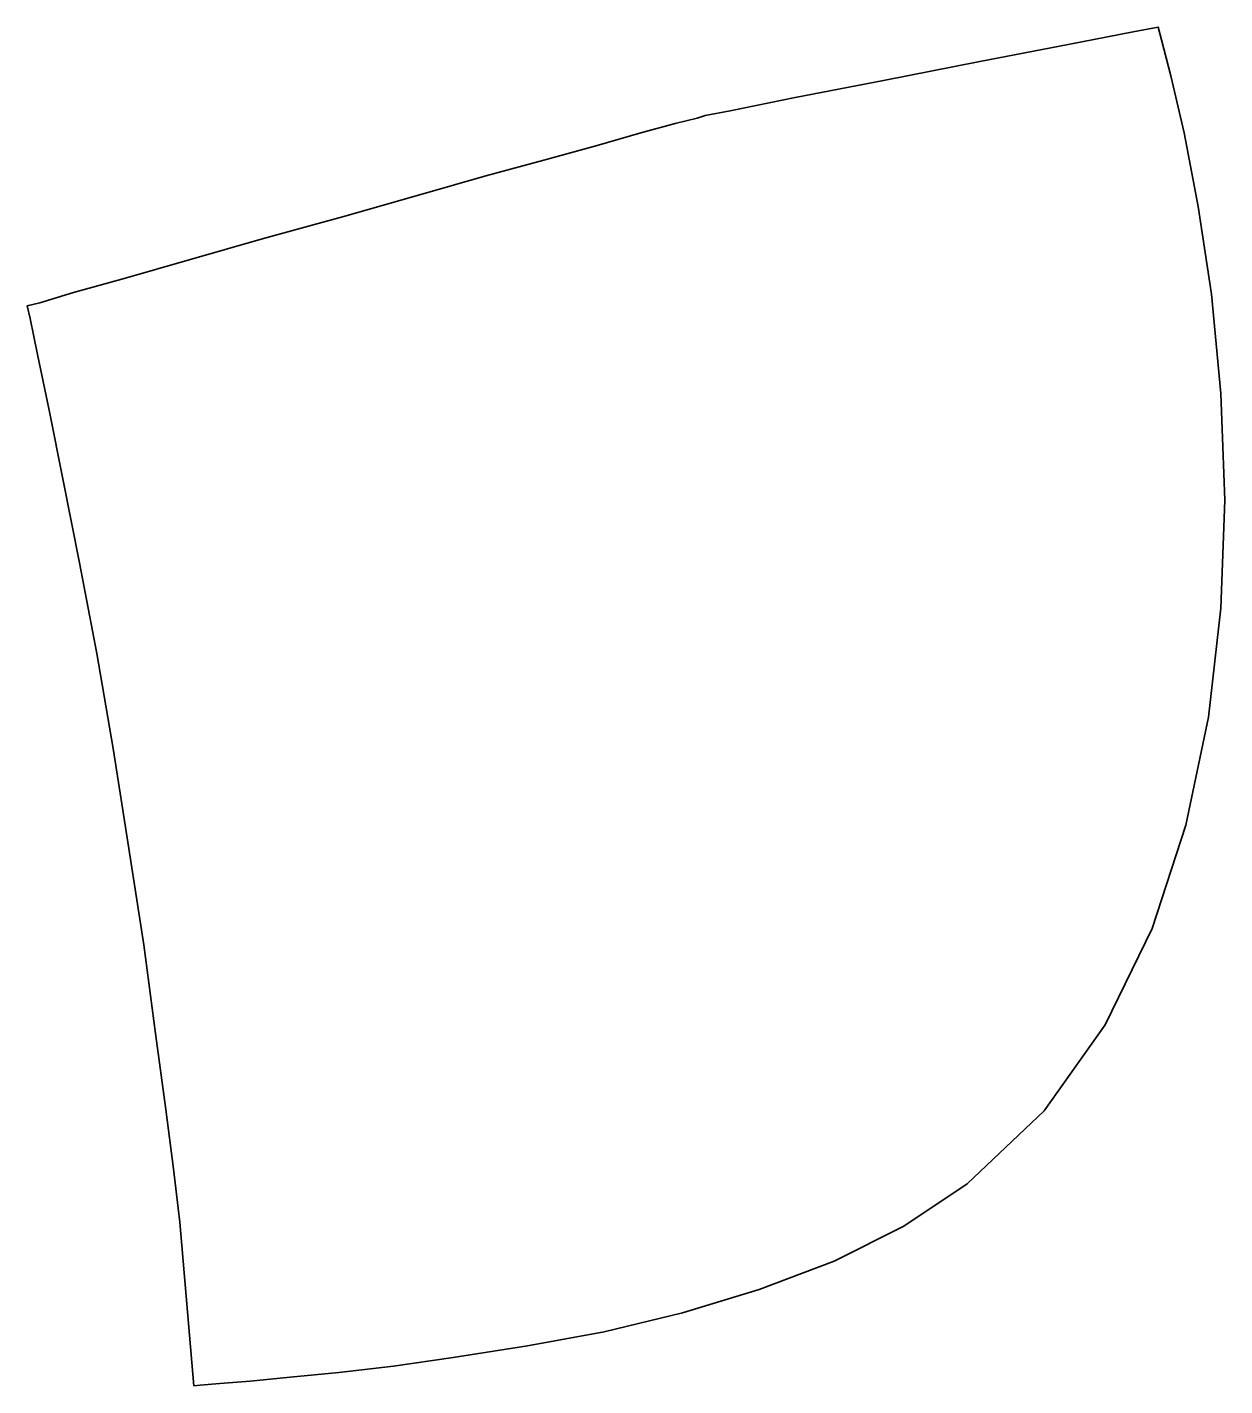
# Model space of a CAD drawing. Extents: x 0 to 1530, y -1735 to 0.
import ezdxf

# ---------------------------------------------------------------- set-up
doc = ezdxf.new("R2010")
doc.units = 0
doc.linetypes.add('Solid', pattern=[0])

msp = doc.modelspace()

# ---------------------------------------------------------------- linework, layer by layer
at = {"color": 0, "linetype": 'Solid', "lineweight": 35}
msp.add_lwpolyline([(195, -1526), (193, -1508), (187, -1458), (177, -1382), (164, -1285), (149, -1172), (130, -1049), (110, -921), (89, -800), (67, -684), (46, -579), (28, -489), (13, -418), (4, -372), (0, -356), (16, -352), (59, -339), (124, -321), (207, -297), (302, -270), (403, -242), (506, -213), (586, -190), (660, -170), (728, -151), (784, -135), (828, -123), (856, -116), (866, -113), (898, -107), (981, -90), (1094, -68), (1217, -44), (1330, -22), (1413, -6), (1445, 0), (1449, -16), (1461, -62), (1478, -135), (1496, -229), (1513, -341), (1525, -468), (1530, -604), (1525, -742), (1509, -881), (1480, -1019), (1437, -1151), (1377, -1274), (1299, -1384), (1201, -1477), (1120, -1531), (1031, -1576), (935, -1612), (837, -1642), (737, -1666), (639, -1684), (544, -1699), (468, -1710), (398, -1718), (336, -1724), (285, -1729), (246, -1732), (221, -1734), (213, -1735), (195, -1526)], close=True, dxfattribs=at)

doc.saveas('drawing.dxf')
